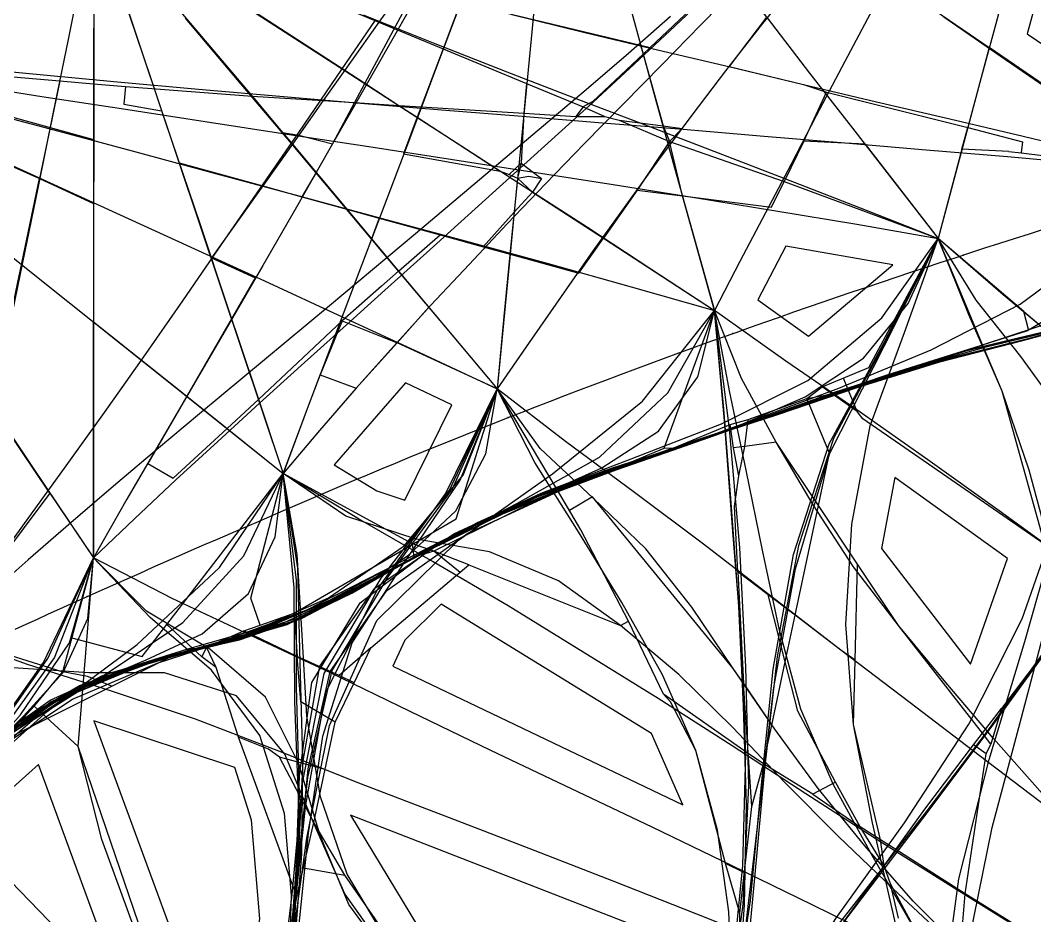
# Model space of a CAD drawing. Header units: metres. Extents: x 465982 to 489928, y 209046 to 231790.
# Drawn here: x 484948 to 486139, y 228713 to 229765 of the extents above; entities that cross this region are included whole.
import ezdxf

# ---------------------------------------------------------------- set-up
doc = ezdxf.new("R2010")
doc.units = ezdxf.units.M
for name, color, linetype in [('ANCHORS_INSIDE', 30, 'CONTINUOUS'), ('GREEN_CORRIDOR_EDGES', 3, 'CONTINUOUS'), ('GREEN_CORRIDOR_PARCELS', 3, 'CONTINUOUS'), ('WOOL_PARCELS', 32, 'CONTINUOUS'), ('WOOL_ROADS_L1', 30, 'CONTINUOUS'), ('WOOL_ROADS_L2', 94, 'CONTINUOUS'), ('WOOL_THREADS', 8, 'CONTINUOUS')]:
    doc.layers.add(name, color=color, linetype=linetype)

msp = doc.modelspace()

# ---------------------------------------------------------------- linework, layer by layer
at = {"layer": 'ANCHORS_INSIDE'}
for p in [(486055.276, 229489.237), (485784.595, 229397.041), (485520.812, 229298.241), (485260.861, 229190.842), (485026.31, 229088.006)]:
    msp.add_point(p, dxfattribs=at)
at = {"layer": 'GREEN_CORRIDOR_EDGES'}
msp.add_lwpolyline([(484941.768, 229049.547), (484954.833, 229055.623), (484967.898, 229061.643), (484980.981, 229067.603), (484994.102, 229073.531), (485007.188, 229079.424), (485020.305, 229085.311), (485033.44, 229091.186), (485046.607, 229097.02), (485059.807, 229102.836), (485073.312, 229108.794), (485088.44, 229115.628), (485103.553, 229122.433), (485118.677, 229129.153), (485133.843, 229135.835), (485148.966, 229142.444), (485164.118, 229149.04), (485179.3, 229155.645), (485194.531, 229162.226), (485209.795, 229168.783), (485224.975, 229175.235), (485240.787, 229182.057), (485257.118, 229189.206), (485273.505, 229196.332), (485289.947, 229203.411), (485306.305, 229210.364), (485322.687, 229217.292), (485339.134, 229224.228), (485355.596, 229231.168), (485372.101, 229238.076), (485388.564, 229244.907), (485405.039, 229251.687), (485421.522, 229258.456), (485437.965, 229265.198), (485454.552, 229271.928), (485471.146, 229278.587), (485487.734, 229285.158), (485504.279, 229291.704), (485520.812, 229298.241), (485537.443, 229304.794), (485554.089, 229311.304), (485570.745, 229317.741), (485587.397, 229324.148), (485603.99, 229330.504), (485620.652, 229336.867), (485637.354, 229343.202), (485654.097, 229349.462), (485670.905, 229355.683), (485687.66, 229361.86), (485704.414, 229368.041), (485721.133, 229374.183), (485737.849, 229380.259), (485754.665, 229386.302), (485771.56, 229392.371), (485788.457, 229398.426), (485805.361, 229404.465), (485822.293, 229410.464), (485839.395, 229416.429), (485856.489, 229422.358), (485873.588, 229428.269), (485890.665, 229434.175), (485907.735, 229440.019), (485924.884, 229445.826), (485942.094, 229451.645), (485959.316, 229457.451), (485976.539, 229463.254), (485993.775, 229469.029), (486011.111, 229474.777), (486028.452, 229480.475), (486045.824, 229486.153), (486063.24, 229491.841), (486080.676, 229497.515), (486098.181, 229503.153), (486115.659, 229508.726), (486133.134, 229514.298), (486150.642, 229519.864)], dxfattribs=at)
at = {"layer": 'GREEN_CORRIDOR_PARCELS'}
for points in [[(486250.979, 229667.33), (486216.38, 230061.03), (486130.364, 229749.068)], [(485873.59, 229394.107), (485972.854, 229477.925), (485847.04, 229499.743), (485813.923, 229436.539)], [(485366.516, 229212.192), (485399.493, 229201.323), (485454.769, 229313.332), (485400.044, 229338.988), (485316.356, 229242.662)]]:
    msp.add_lwpolyline(points, close=True, dxfattribs=at)
at = {"layer": 'WOOL_PARCELS'}
for points in [[(486064.017, 229008.469), (486107.504, 229132.926), (485975, 229227.944), (485959.445, 229144.464)], [(485726.165, 228843.367), (485689.332, 228927.206), (485442.219, 229079.094), (485399.322, 229036.933), (485385.482, 229006.121)], [(485193.329, 228508.942), (485229.22, 228709.508), (485219.144, 228825.299), (485199.672, 228887.24), (485034.173, 228942.175)], [(485070.328, 228614.91), (484969.014, 228890.692), (484912.165, 228839.863), (484925.184, 228765.05)], [(485701.535, 228420.626), (485748.907, 228670.439), (485335.664, 228831.359), (485441.195, 228656.564)]]:
    msp.add_lwpolyline(points, close=True, dxfattribs=at)
at = {"layer": 'WOOL_ROADS_L1'}
for points in [[(485580.674, 230080.888), (485034.972, 229894.516), (485256.588, 229232.801)], [(486078.059, 229383.922), (486207.439, 229426.401), (486215.893, 229439.632)], [(485578.6, 229213.045), (485636.675, 229234.155), (485704.121, 229262.189), (485715.343, 229262.759), (485781.683, 229290.045), (485802.737, 229296.078), (485871.847, 229320.815), (485901.791, 229326.049), (486078.059, 229383.922)], [(486305.115, 228582.427), (486275.35, 228698.351), (486236.793, 228859.117), (486176.936, 229057.684), (486155.856, 229141.292), (486151.273, 229149.377), (486100.96, 229329.147), (486078.059, 229383.922)], [(484777.578, 228736.308), (484816.427, 228794.402), (484859.106, 228844.607), (484865.07, 228853.952), (484892.67, 228885.518), (484926.684, 228918.431), (485127.959, 229019.118), (485150.551, 229026.995), (485166.463, 229028.436), (485210.479, 229047.89), (485229.47, 229054.511), (485218.413, 229086.222), (485256.588, 229232.801)], [(485578.6, 229213.045), (485433.529, 229141.298), (485410.293, 229134.262), (485408.286, 229150.09), (485256.588, 229232.801)], [(486045.025, 226884.986), (485960.945, 227107.175), (485895.075, 227451.213), (485894.209, 227514.569), (485898.891, 227567.93), (485896.005, 227684.608), (485851.752, 228033.888), (485799.633, 228261.404), (485785.652, 228610.49), (485792.572, 228694.643), (485793.088, 228716.105), (485775.981, 228774.444), (485741.162, 228907.332), (485711.42, 228964.492), (485703.202, 228973.355), (485662.198, 229059.09), (485606.294, 229166.532), (485578.6, 229213.045)]]:
    msp.add_lwpolyline(points, dxfattribs=at)
at = {"layer": 'WOOL_ROADS_L2'}
for points in [[(485523.135, 229941.037), (485444.318, 229731.615)], [(485034.972, 229894.516), (485220.14, 229675.806)], [(485163.241, 229813.937), (485180.93, 229841.166), (485369.015, 229762.936)], [(485033.981, 229822.185), (485033.921, 229690.348)], [(485687.68, 229733.156), (485782.367, 229822.665)], [(485782.367, 229822.665), (485824.116, 229768.846), (485780.329, 229710.798)], [(485163.241, 229813.937), (485328.893, 229706.327)], [(485968.383, 229813.554), (486085.824, 229733.121)], [(485410.325, 229799.405), (485352.389, 229691.064)], [(485396.931, 229802.325), (485369.015, 229762.936)], [(485439.578, 229793.029), (485676.378, 229735.884)], [(485369.015, 229762.936), (485328.893, 229706.327)], [(485369.015, 229762.936), (485444.318, 229731.615)], [(485444.318, 229731.615), (485418.66, 229663.439)], [(485444.318, 229731.615), (485542.531, 229690.766)], [(485676.378, 229735.884), (485687.68, 229733.156)], [(485676.378, 229735.884), (485679.334, 229725.268)], [(485687.68, 229733.156), (485679.334, 229725.268)], [(486085.824, 229733.121), (486060.694, 229639.114)], [(486123.521, 229609.139), (486298.078, 229587.753), (486085.824, 229733.121)], [(485679.334, 229725.268), (485620.359, 229669.518), (485609.026, 229663.381)], [(485679.334, 229725.268), (485702.825, 229640.915)], [(484870.489, 229704.45), (484994.166, 229693.779)], [(485328.893, 229706.327), (485303.577, 229670.608)], [(485328.893, 229706.327), (485352.389, 229691.064)], [(485780.329, 229710.798), (485867.653, 229689.725), (485894.947, 229680.536)], [(484773.036, 229667.088), (484784.511, 229693.746), (484982.72, 229639.157)], [(484994.166, 229693.779), (484982.72, 229639.157)], [(484994.166, 229693.779), (485033.921, 229690.348)], [(485033.921, 229690.348), (485033.891, 229625.064)], [(485033.921, 229690.348), (485071.183, 229687.133)], [(485352.389, 229691.064), (485340.229, 229668.325)], [(485352.389, 229691.064), (485392.395, 229665.075)], [(485542.531, 229690.766), (485539.176, 229655.932)], [(485542.531, 229690.766), (485609.026, 229663.381)], [(485071.183, 229687.133), (485069.403, 229666.504), (485113.755, 229658.604)], [(485071.183, 229687.133), (485220.14, 229675.806)], [(485940.044, 229619.401), (485867.953, 229623.013), (485894.947, 229680.536)], [(485894.947, 229680.536), (486060.694, 229639.114)], [(484773.036, 229667.088), (484970.166, 229579.245)], [(485220.14, 229675.806), (485255.702, 229633.323)], [(485220.14, 229675.806), (485303.577, 229670.608)], [(485303.577, 229670.608), (485274.748, 229629.931)], [(485303.577, 229670.608), (485340.229, 229668.325)], [(485340.229, 229668.325), (485314.335, 229619.903)], [(485340.229, 229668.325), (485392.395, 229665.075)], [(485392.395, 229665.075), (485413.995, 229651.044)], [(485392.395, 229665.075), (485418.66, 229663.439)], [(485418.66, 229663.439), (485413.995, 229651.044)], [(485418.66, 229663.439), (485539.176, 229655.932)], [(485539.176, 229655.932), (485535.913, 229597.347)], [(485539.176, 229655.932), (485600.419, 229652.117)], [(485609.026, 229663.381), (485600.419, 229652.117)], [(485609.026, 229663.381), (485634.521, 229651.854)], [(485413.995, 229651.044), (485397.801, 229608.015), (485511.367, 229587.789)], [(485413.995, 229651.044), (485511.367, 229587.789)], [(485600.419, 229652.117), (485634.521, 229651.854)], [(485634.521, 229651.854), (485651.194, 229647.741)], [(485651.194, 229647.741), (485702.825, 229640.915)], [(485651.194, 229647.741), (485710.364, 229622.728)], [(484982.72, 229639.157), (484970.166, 229579.245)], [(484982.72, 229639.157), (485033.891, 229625.064)], [(485255.702, 229633.323), (485267.317, 229619.448)], [(485255.702, 229633.323), (485274.748, 229629.931)], [(485702.825, 229640.915), (485725.367, 229637.934), (485710.364, 229622.728)], [(485702.825, 229640.915), (485710.364, 229622.728)], [(486108.741, 229610.95), (486053.9, 229613.697), (486060.694, 229639.114)], [(486060.694, 229639.114), (486125.124, 229622.222)], [(485033.891, 229625.064), (485033.857, 229549.961)], [(485267.317, 229619.448), (485232.525, 229570.359)], [(485274.748, 229629.931), (485267.317, 229619.448)], [(485267.317, 229619.448), (485295.125, 229586.23)], [(485274.748, 229629.931), (485314.335, 229619.903)], [(485314.335, 229619.903), (485295.125, 229586.23)], [(485672.531, 229565.551), (485725.697, 229558.783), (485710.364, 229622.728)], [(485710.364, 229622.728), (485672.531, 229565.551)], [(485710.364, 229622.728), (485845.215, 229575.78)], [(485867.953, 229623.013), (485845.215, 229575.78)], [(485940.044, 229619.401), (486025.854, 229508.781)], [(486125.124, 229622.222), (486123.521, 229609.139)], [(486053.9, 229613.697), (486025.854, 229508.781)], [(486108.741, 229610.95), (486123.521, 229609.139)], [(485134.28, 229597.416), (485232.525, 229570.359)], [(485535.913, 229597.347), (485522.133, 229583.799)], [(485535.913, 229597.347), (485531.807, 229579.435)], [(485535.913, 229597.347), (485560.094, 229579.121)], [(485295.125, 229586.23), (485278.63, 229557.661)], [(485295.125, 229586.23), (485331.148, 229543.197)], [(485511.367, 229587.789), (485522.133, 229583.799)], [(485522.133, 229583.799), (485531.807, 229579.435)], [(484982.289, 229209.583), (484913.944, 229310.942), (484970.166, 229579.245)], [(484970.166, 229579.245), (485033.857, 229549.961)], [(485531.807, 229579.435), (485527.951, 229539.41)], [(485531.807, 229579.435), (485545.278, 229581.75), (485560.094, 229579.121)], [(485531.807, 229579.435), (485549.281, 229563.16)], [(485560.094, 229579.121), (485549.281, 229563.16)], [(485632.678, 229508.984), (485763.171, 229424.214), (485725.697, 229558.783), (485830.329, 229545.463), (485845.215, 229575.78)], [(485845.215, 229575.78), (486025.854, 229508.781)], [(485232.525, 229570.359), (485172.177, 229485.785)], [(485232.525, 229570.359), (485278.63, 229557.661)], [(485549.281, 229563.16), (485527.951, 229539.41)], [(485549.281, 229563.16), (485632.678, 229508.984)], [(485672.531, 229565.551), (485632.678, 229508.984)], [(485033.857, 229549.961), (485033.793, 229410.706)], [(485278.63, 229557.661), (485331.148, 229543.197)], [(485331.148, 229543.197), (485360.3, 229508.373)], [(485331.148, 229543.197), (485369.438, 229532.652)], [(485527.951, 229539.41), (485491.654, 229498.992)], [(485527.951, 229539.41), (485523.22, 229490.299)], [(485369.438, 229532.652), (485360.3, 229508.373)], [(485369.438, 229532.652), (485440.955, 229512.955)], [(485360.3, 229508.373), (485392.131, 229470.348), (485440.955, 229512.955)], [(485440.955, 229512.955), (485491.654, 229498.992)], [(485523.22, 229490.299), (485603.866, 229468.088), (485632.678, 229508.984)], [(485871.847, 229320.815), (485889.824, 229334.524), (485944.464, 229356.998), (486025.854, 229508.781)], [(486078.059, 229383.922), (486025.854, 229508.781)], [(486126.47, 229422.787), (486025.854, 229508.781)], [(485491.654, 229498.992), (485523.22, 229490.299)], [(485523.22, 229490.299), (485507.969, 229331.971)], [(485172.177, 229485.785), (485223.769, 229462.642), (485143.297, 229323.265)], [(485371.921, 229452.711), (485392.131, 229470.348)], [(485392.131, 229470.348), (485507.969, 229331.971)], [(485371.921, 229452.711), (485325.781, 229412.139)], [(485325.781, 229412.139), (485390.261, 229386.091), (485427.734, 229427.818)], [(485704.121, 229262.189), (485763.171, 229424.214)], [(486132.025, 229401.64), (486126.47, 229422.787), (486189.754, 229369.757)], [(484997.566, 228999.642), (485033.666, 229133.387), (485033.793, 229410.706)], [(485033.793, 229410.706), (485143.297, 229323.265)], [(485325.781, 229412.139), (485227.516, 229319.466)], [(485325.781, 229412.139), (485300.152, 229348.553), (485342.303, 229332.689)], [(485507.969, 229331.971), (485390.261, 229386.091), (485342.303, 229332.689)], [(485190.653, 229285.451), (485256.588, 229232.801), (485300.152, 229348.553)], [(485919.92, 229332.001), (485914.678, 229344.746)], [(485937.406, 229296.796), (485930.825, 229305.489), (485889.824, 229334.524)], [(485143.297, 229323.265), (485097.633, 229244.176), (485127.335, 229227.027), (485190.653, 229285.451)], [(485143.297, 229323.265), (485190.653, 229285.451)], [(485269.478, 229068.549), (485459.785, 229179.419), (485507.969, 229331.971)], [(485578.6, 229213.045), (485507.969, 229331.971)], [(485898.24, 229256.645), (485871.847, 229320.815)], [(485930.825, 229305.489), (485919.92, 229332.001)], [(485227.516, 229319.466), (485190.653, 229285.451)], [(485785.466, 229262.627), (485781.683, 229290.045)], [(485798.676, 229264.45), (485802.737, 229296.078)], [(486151.273, 229149.377), (485937.406, 229296.796)], [(485798.676, 229264.45), (485785.466, 229262.627)], [(485791.688, 229230.037), (485785.466, 229262.627)], [(485791.688, 229230.037), (485798.676, 229264.45)], [(485835.51, 229269.532), (485798.676, 229264.45)], [(485885.195, 229195.03), (485835.51, 229269.532)], [(485885.195, 229195.03), (485898.24, 229256.645)], [(485119.736, 229055.044), (485256.588, 229232.801)], [(485790.628, 229117.153), (485786.704, 229193.889), (485791.688, 229230.037)], [(484982.289, 229209.583), (484857.884, 229043.41)], [(484982.289, 229209.583), (485033.666, 229133.387)], [(485785.126, 229003.68), (485619.745, 229205.103), (485592.865, 229189.127)], [(485857.885, 229066.038), (485885.195, 229195.03)], [(485931.249, 229125.971), (485885.195, 229195.03)], [(485433.529, 229141.298), (485408.286, 229150.09)], [(485474.727, 229125.228), (485433.529, 229141.298)], [(485464.288, 229116.399), (485433.529, 229141.298)], [(485339.778, 228986.733), (485359.324, 229027.627), (485474.727, 229125.228), (485652.693, 229054.145), (485662.198, 229059.09)], [(485928.395, 229013.209), (485931.249, 229125.971)], [(486078.078, 228927.557), (485979.331, 229053.87), (485931.249, 229125.971)], [(485790.628, 229117.153), (485797.347, 228985.737), (485830.559, 228936.976), (485846.341, 229011.517)], [(485826.321, 229090.026), (485790.628, 229117.153)], [(485846.341, 229011.517), (485826.321, 229090.026)], [(485857.885, 229066.038), (485826.321, 229090.026)], [(485229.47, 229054.511), (485269.478, 229068.549), (485273.048, 229017.635)], [(485846.341, 229011.517), (485857.885, 229066.038)], [(485911.676, 229025.157), (485857.885, 229066.038)], [(485008.376, 229039.694), (485090.792, 229017.448), (485119.736, 229055.044)], [(485161.057, 229017.433), (485119.736, 229055.044)], [(485273.048, 229017.635), (485210.479, 229047.89)], [(486176.936, 229057.684), (486100.135, 228956.59), (486087.622, 228914.806)], [(484892.67, 228885.518), (484876.189, 228900.604), (484857.884, 229043.41), (484997.566, 228999.642)], [(485177.785, 229004.763), (485166.463, 229028.436), (485161.057, 229017.433)], [(485359.324, 229027.627), (485322.141, 228995.44), (485273.048, 229017.635)], [(485928.395, 229013.209), (485911.676, 229025.157)], [(485272.506, 228735.824), (485204.002, 228923.002), (485177.785, 229004.763), (485161.057, 229017.433)], [(485317.732, 228940.61), (485277.124, 228964.351), (485273.048, 229017.635)], [(485905.522, 228870.094), (485861.121, 228953.557), (485846.341, 229011.517)], [(485958.039, 228802.255), (485926.487, 228937.846), (485928.395, 229013.209)], [(484963.917, 228959.105), (484997.566, 228999.642)], [(485026.83, 228993.97), (484997.566, 228999.642)], [(485807.127, 228841.284), (485797.347, 228985.737), (485785.126, 229003.68)], [(485055.458, 228982.605), (485026.83, 228993.97)], [(485339.778, 228986.733), (485322.141, 228995.44)], [(485317.732, 228940.61), (485339.778, 228986.733)], [(485801.512, 228904.303), (485703.202, 228973.355)], [(484926.684, 228918.431), (484963.917, 228959.105)], [(485015.58, 228911.813), (484963.917, 228959.105)], [(486078.078, 228927.557), (486100.135, 228956.59)], [(485292.662, 228822.451), (485317.732, 228940.61)], [(485820.899, 228891.351), (485830.559, 228936.976)], [(485239.272, 228908.921), (485204.002, 228923.002)], [(486067.581, 228913.739), (486078.078, 228927.557)], [(486087.622, 228914.806), (486078.078, 228927.557)], [(485192.013, 228369.703), (485124.939, 228592.13), (485015.58, 228911.813)], [(485292.662, 228822.451), (485252.342, 228899.462), (485239.272, 228908.921)], [(485820.899, 228891.351), (485801.512, 228904.303)], [(486010.219, 228838.233), (486067.581, 228913.739)], [(486057.566, 228738.69), (486082.192, 228903.334), (486067.581, 228913.739)], [(486082.192, 228903.334), (486087.622, 228914.806)], [(485305.868, 228884.691), (485252.342, 228899.462)], [(485807.127, 228841.284), (485820.899, 228891.351)], [(485878.564, 228856.05), (485820.899, 228891.351)], [(485905.522, 228870.094), (485878.564, 228856.05), (485934.114, 228817.536)], [(485934.114, 228817.536), (485905.522, 228870.094)], [(485793.088, 228716.105), (485807.127, 228841.284)], [(485976.031, 228790.764), (486010.219, 228838.233)], [(485272.506, 228735.824), (485292.662, 228822.451)], [(485280.291, 228769.282), (485328.789, 228760.718), (485292.662, 228822.451)], [(485962.349, 228771.767), (485934.114, 228817.536)], [(485958.039, 228802.255), (485934.114, 228817.536)], [(485962.349, 228771.767), (485958.039, 228802.255)], [(485976.031, 228790.764), (485958.039, 228802.255)], [(485962.349, 228771.767), (485976.031, 228790.764)], [(486057.566, 228738.69), (485976.031, 228790.764)], [(485798.249, 228763.677), (485775.981, 228774.444)], [(485962.349, 228771.767), (485915.64, 228706.913), (485971.255, 228680.021)], [(485979.475, 228710.141), (485970.079, 228750.516), (485962.349, 228771.767)], [(485698.208, 228318.357), (485648.952, 228397.09), (485445.161, 228605.481), (485396.781, 228663.341), (485328.789, 228760.718)], [(486039.061, 228621.971), (485970.079, 228750.516)], [(486051.185, 228663.642), (486057.566, 228738.69)], [(486201.297, 228552.926), (486238.722, 228626.42), (486057.566, 228738.69)], [(485192.013, 228369.703), (485262.377, 228670.812), (485272.506, 228735.824)]]:
    msp.add_lwpolyline(points, dxfattribs=at)
at = {"layer": 'WOOL_THREADS'}
for points in [[(486149.198, 230179.267), (486105.684, 230133.208), (486062.06, 230086.299), (486017.9, 230039.481), (485973.402, 229992.697), (485928.539, 229945.996), (485883.437, 229899.402), (485837.911, 229852.966), (485792.476, 229806.308), (485746.948, 229759.502), (485701.33, 229712.813), (485655.74, 229666.329), (485610.268, 229619.766), (485564.873, 229572.948), (485519.823, 229525.704), (485474.87, 229478.088), (485430.168, 229430.161), (485385.965, 229381.716), (485342.303, 229332.689), (485299.188, 229283.064), (485256.588, 229232.801)], [(486142.769, 230177.411), (486096.142, 230130.396), (486049.544, 230082.843), (486002.725, 230035.561), (485955.599, 229988.615), (485908.088, 229942.061), (485860.398, 229895.889), (485812.715, 229849.927), (485764.929, 229804.062), (485717.096, 229758.407), (485669.015, 229713.278), (485620.517, 229668.697), (485571.757, 229624.406), (485522.931, 229580.353), (485473.922, 229536.207), (485424.924, 229491.939), (485375.955, 229447.856), (485326.894, 229403.702), (485277.692, 229359.538), (485228.575, 229315.113), (485179.602, 229270.297), (485130.616, 229225.14), (485082.004, 229179.47), (485033.666, 229133.387)], [(486148.267, 230165.804), (486106.509, 230115.451), (486064.815, 230064.504), (486023.003, 230013.537), (485981.302, 229962.468), (485939.743, 229911.262), (485898.449, 229860.013), (485857.411, 229808.635), (485816.62, 229757.177), (485776.299, 229705.507), (485736.521, 229653.52), (485697.502, 229600.994), (485658.999, 229547.95), (485620.867, 229494.48), (485583.006, 229440.665), (485545.3, 229386.522), (485507.969, 229331.971)], [(486167.425, 230157.428), (486134.335, 230102.732), (486101.262, 230047.681), (486068.587, 229992.323), (486036.429, 229936.59), (486004.738, 229880.341), (485973.715, 229823.67), (485943.068, 229766.815), (485912.754, 229709.892), (485882.759, 229652.939), (485853.063, 229596.012), (485823.064, 229539.002), (485793.052, 229481.724), (485763.171, 229424.214)], [(486145.049, 229950.772), (486127.613, 229887.537), (486110.465, 229824.165), (486093.514, 229760.868), (486076.594, 229697.762), (486059.62, 229634.842), (486042.65, 229571.872), (486025.854, 229508.781)], [(485556.891, 229840.258), (485548.857, 229755.181), (485540.748, 229670.414), (485532.448, 229586.061), (485524.005, 229501.606), (485515.848, 229416.937), (485507.969, 229331.971)], [(485647.29, 229842.129), (485670.397, 229758.192), (485693.259, 229674.937), (485716.287, 229591.565), (485739.638, 229508.005), (485763.171, 229424.214)], [(485021.134, 229828.927), (485003.889, 229742.362), (484986.119, 229655.127), (484968.381, 229567.849), (484950.504, 229480.45), (484932.41, 229392.899), (484914.113, 229305.357), (484895.583, 229217.878), (484876.814, 229130.639), (484857.884, 229043.41)], [(485429.347, 229820.964), (485390.037, 229752.013), (485350.713, 229683.215), (485311.428, 229614.466), (485272.056, 229545.649), (485232.525, 229476.875), (485192.768, 229408.145), (485152.794, 229339.559), (485112.871, 229271.052), (485073.081, 229202.338), (485033.666, 229133.387)], [(485034.253, 229819.921), (485034.116, 229722.67), (485033.955, 229624.658), (485033.911, 229526.385), (485033.909, 229427.964), (485033.924, 229329.59), (485033.87, 229231.464), (485033.666, 229133.387)], [(485059.749, 229819.444), (485092.471, 229722.245), (485125.466, 229624.217), (485158.474, 229526.223), (485191.306, 229428.232), (485224.017, 229330.54), (485256.588, 229232.801)], [(485166.343, 229810.801), (485241.196, 229762.533), (485315.928, 229714.199), (485390.532, 229666.084), (485465.339, 229617.911), (485539.805, 229569.933), (485614.093, 229521.809), (485688.574, 229473.19), (485763.171, 229424.214)], [(485464.19, 229782.689), (485434.35, 229704.106), (485404.787, 229625.518), (485375.26, 229547.058), (485345.462, 229468.568), (485315.642, 229390.204), (485286.007, 229311.726), (485256.588, 229232.801)], [(485711.352, 229769.514), (485662.028, 229726.117), (485612.264, 229683.322), (485562.207, 229640.95), (485512.227, 229598.735), (485462.139, 229556.506), (485411.927, 229514.161), (485361.515, 229471.756), (485310.828, 229429.509), (485260.006, 229387.264), (485209.083, 229345.129), (485158.237, 229302.862), (485107.605, 229260.33), (485057.225, 229217.57), (485007.064, 229174.511), (484957.125, 229131.174), (484907.437, 229087.423), (484857.884, 229043.41)], [(485364.493, 229765.259), (485319.519, 229699.28), (485274.362, 229633.354), (485229.046, 229567.47), (485183.737, 229501.522), (485138.196, 229435.623), (485092.402, 229369.814), (485046.161, 229304.303), (484999.393, 229239.054), (484952.357, 229173.936), (484905.127, 229108.778), (484857.884, 229043.41)], [(485141.426, 229767.513), (485202.682, 229694.947), (485263.851, 229622.489), (485324.914, 229549.87), (485385.894, 229477.295), (485446.786, 229404.891), (485507.969, 229331.971)], [(485350.35, 229771.316), (485434.532, 229737.88), (485519.077, 229704.63), (485603.516, 229672.085), (485687.917, 229639.962), (485772.419, 229607.398), (485856.908, 229574.733), (485941.323, 229541.917), (486025.854, 229508.781)], [(485525.095, 229771.693), (485610.791, 229750.653), (485696.306, 229730.318), (485781.762, 229710.186), (485867.653, 229689.725), (485953.572, 229669.298), (486039.65, 229649.058), (486125.705, 229628.723), (486211.867, 229608.298)], [(485824.927, 229767.835), (485874.964, 229702.977), (485925.115, 229638.227), (485975.385, 229573.644), (486025.854, 229508.781)], [(486032.409, 229768.874), (486098.626, 229723.301), (486164.929, 229677.98)], [(484871.451, 229710.807), (484966.702, 229701.538), (485061.95, 229692.689), (485157.25, 229684.09), (485252.48, 229675.713), (485347.542, 229667.796), (485442.501, 229659.979), (485537.23, 229652.261), (485631.796, 229644.698), (485726.371, 229637.133), (485821.481, 229629.026), (485916.578, 229620.873), (486011.912, 229612.848), (486107.29, 229604.814), (486202.691, 229596.402)], [(484876.941, 229690.614), (484972.924, 229675.629), (485068.878, 229660.892), (485165.041, 229646.134), (485261.146, 229631.365), (485357.121, 229616.564), (485453.146, 229601.709), (485548.682, 229587.024), (485644.093, 229572.227), (485739.699, 229556.92), (485835.119, 229541.302), (485930.484, 229525.319), (486025.854, 229508.781)], [(484883.062, 229663.847), (484981.094, 229637.788), (485079.001, 229611.638), (485177.151, 229585.221), (485274.929, 229558.65), (485372.668, 229532.111), (485470.251, 229505.837), (485567.836, 229479.182), (485665.466, 229451.893), (485763.171, 229424.214)], [(484868.256, 229626.102), (484959.917, 229584.561), (485051.415, 229542.769), (485143.033, 229500.812), (485234.451, 229458.779), (485325.724, 229416.835), (485416.702, 229374.757), (485507.969, 229331.971)], [(484890.286, 226907.668), (484984.653, 227010.559), (485080.879, 227111.773), (485171.341, 227218.241), (485251.017, 227332.814), (485319.108, 227454.366), (485377.831, 227580.608), (485428.296, 227710.14), (485478.847, 227839.47), (485538.966, 227964.899), (485600.975, 228089.256), (485661.499, 228214.338), (485717.745, 228340.855), (485772.071, 228467.955), (485832.293, 228592.357), (485905.574, 228709.796), (485986.2, 228822.055), (486062.068, 228938.076), (486124.519, 229062.002), (486170.237, 229192.841), (486207.47, 229326.483), (486254.804, 229456.254), (486298.078, 229587.753)], [(485460.687, 226874.538), (485546.475, 226989.616), (485631.478, 227105.506), (485713.38, 227223.547), (485788.667, 227345.747), (485851.662, 227474.876), (485894.354, 227612.195), (485915.685, 227754.792), (485930.796, 227898.21), (485947.508, 228041.647), (485970.993, 228183.859), (485995.123, 228326.429), (486014.6, 228469.82), (486031.049, 228613.506), (486050.262, 228756.5), (486085.991, 228896.621), (486127.767, 229035.096), (486167.116, 229174.486), (486204.728, 229314.448), (486252.349, 229450.602), (486298.078, 229587.753)], [(485519.046, 226935.492), (485591.921, 227047.162), (485669.718, 227155.68), (485746.488, 227264.69), (485818.684, 227376.949), (485878.856, 227496.028), (485920.468, 227622.862), (485939.816, 227755.339), (485953.432, 227888.634), (485967.104, 228021.845), (485982.78, 228154.77), (486004.306, 228287.137), (486025.528, 228419.693), (486044.71, 228552.629), (486062.637, 228685.381), (486089.494, 228816.856), (486123.976, 228946.104), (486158.068, 229075.274), (486186.477, 229205.524), (486214.907, 229335.744), (486258.01, 229461.055), (486298.078, 229587.753)], [(484877.725, 229534.784), (484972.642, 229459.323), (485067.431, 229383.702), (485162.032, 229308.323), (485256.588, 229232.801)], [(484896.598, 228896.478), (484959.201, 228948.72), (485031.463, 228987.712), (485109.18, 229014.256), (485188.945, 229034.755), (485267.352, 229059.322), (485341.075, 229094.75), (485412.219, 229135.713), (485484.908, 229173.908), (485559.922, 229207.389), (485637.576, 229235.534), (485716.231, 229261.253), (485793.844, 229289.665), (485869.572, 229322.494), (485938.312, 229368.183), (485990.881, 229432.407), (486025.854, 229508.781)], [(484902.875, 226920.801), (484996.644, 227021.149), (485090.779, 227120.889), (485178.482, 227226.404), (485255.582, 227339.796), (485321.684, 227459.827), (485379.166, 227584.214), (485429.045, 227711.691), (485479.113, 227838.967), (485538.276, 227962.522), (485598.978, 228085.144), (485657.704, 228208.659), (485710.994, 228334.269), (485753.293, 228463.564), (485785.301, 228596.074), (485805.393, 228730.91), (485818.549, 228866.894), (485832.038, 229002.765), (485855.972, 229137.277), (485897.873, 229267.513), (485962.894, 229387.257), (486025.854, 229508.781)], [(484997.485, 227922.633), (485057.417, 228019.831), (485109.592, 228121.348), (485155.69, 228225.827), (485193.177, 228333.543), (485222.47, 228443.712), (485246.439, 228555.185), (485265.528, 228667.71), (485274.482, 228781.395), (485280.008, 228894.892), (485299.564, 229006.25), (485364.117, 229097.897), (485457.01, 229161.915), (485559.453, 229209.453), (485665.407, 229249.965), (485771.49, 229291.094), (485872.973, 229341.942), (485959.851, 229415.303), (486025.854, 229508.781)], [(485036.584, 227986.977), (485091.609, 228090.68), (485140.758, 228197.543), (485183.692, 228306.911), (485214.781, 228420.134), (485239.946, 228535.183), (485261.294, 228651.268), (485274.505, 228768.511), (485285.791, 228885.662), (485311.736, 228999.877), (485378.145, 229095.248), (485473.551, 229162.386), (485579.59, 229211.59), (485689.519, 229252.571), (485799.689, 229292.041), (485909.42, 229333.01), (486017.781, 229377.866), (486122.27, 229431.416), (486216.837, 229501.788)], [(485157.544, 226854.641), (485161.688, 226994.954), (485184.948, 227133.465), (485231.702, 227265.646), (485290.567, 227393.035), (485349.456, 227520.437), (485404.324, 227649.741), (485454.198, 227781.131), (485509.55, 227910.446), (485572.914, 228036.271), (485635.787, 228162.451), (485693.581, 228291.235), (485739.4, 228424.517), (485775.398, 228561.125), (485799.816, 228700.296), (485816.375, 228840.861), (485832.906, 228981.273), (485858.41, 229120.585), (485898.851, 229256.527), (485962.609, 229382.21), (486025.854, 229508.781)], [(485495.288, 226866.02), (485557.237, 226983.635), (485629.38, 227095.631), (485703.176, 227206.501), (485773.125, 227319.682), (485833.374, 227438.389), (485873.476, 227565.341), (485888.423, 227697.893), (485887.38, 227831.183), (485873.991, 227963.837), (485849.714, 228094.877), (485818.659, 228224.331), (485792.657, 228355.06), (485788.857, 228488.175), (485797.687, 228621.008), (485810.311, 228753.406), (485822.377, 228885.667), (485837.234, 229017.453), (485862.335, 229147.843), (485903.5, 229273.962), (485965.64, 229390.47), (486025.854, 229508.781)], [(486136.878, 226951.497), (486132.973, 227069.313), (486127.436, 227187.096), (486118.037, 227304.748), (486102.062, 227421.732), (486079.66, 227537.686), (486061.536, 227653.951), (486047.24, 227770.625), (486028.947, 227887.152), (486010.554, 228003.506), (485999.433, 228120.488), (485999.924, 228238.325), (486002.802, 228356.204), (486002.172, 228474.13), (485994.783, 228591.747), (485974.881, 228707.608), (485948.669, 228822.062), (485926.487, 228937.846), (485917.382, 229055.283), (485924.606, 229172.897), (485946.165, 229288.599), (485986.228, 229398.297), (486025.854, 229508.781)], [(486179.828, 229378.076), (486102.47, 229442.561), (486025.854, 229508.781)], [(486172.482, 229301.799), (486122.845, 229370.172), (486070.709, 229436.393), (486025.854, 229508.781)], [(486158.123, 229142.069), (486132.674, 229236.505), (486100.96, 229329.147), (486062.419, 229418.181), (486025.854, 229508.781)], [(484944.541, 228940.628), (485017.459, 228983.54), (485097.216, 229011.897), (485180.038, 229031.659), (485261.329, 229055.391), (485337.33, 229091.926), (485410.289, 229134.755), (485484.676, 229175.094), (485561.843, 229209.932), (485642.038, 229238.805), (485723.476, 229265.117), (485804.317, 229292.436), (485884.802, 229321.031), (485966.1, 229348.325), (486048.065, 229374.208), (486130.221, 229400.277), (486204.413, 229443.952)], [(484245.733, 228465.822), (484345.503, 228493.17), (484445.537, 228519.97), (484544.33, 228550.252), (484637.014, 228594.911), (484713.491, 228663.11), (484777.092, 228743.491), (484836.491, 228826.453), (484902.849, 228903.477), (484984.052, 228964.923), (485077.799, 229005.341), (485176.812, 229032.37), (485274.243, 229063.048), (485365.648, 229108.751), (485455.228, 229158.668), (485547.675, 229202.858), (485643.628, 229239.113), (485741.505, 229271.116), (485839.572, 229303.026), (485937.24, 229336.489), (486035.843, 229367.061), (486136.236, 229392.03), (486236.283, 229418.577)], [(484305.99, 228483.451), (484382.766, 228504.597), (484459.496, 228525.591), (484535.877, 228548.033), (484609.24, 228577.609), (484673.94, 228622.048), (484727.976, 228678.52), (484775.377, 228740.454), (484819.824, 228803.855), (484866.287, 228865.706), (484919.713, 228921.619), (484982.896, 228966.465), (485053.718, 228998.45), (485128.786, 229020.053), (485205.197, 229037.125), (485278.878, 229062.653), (485348.225, 229098.948), (485416.5, 229137.928), (485486.682, 229173.886), (485558.521, 229206.673), (485630.833, 229239.276), (485697.355, 229282.224), (485743.715, 229346.253), (485763.171, 229424.214)], [(484317.609, 228485.644), (484423.549, 228514.352), (484528.655, 228546.273), (484629.052, 228590.102), (484712.029, 228660.875), (484779.638, 228746.595), (484842.905, 228835.164), (484915.721, 228915.738), (485006.091, 228975.848), (485107.77, 229014.447), (485212.823, 229043.4), (485313.896, 229084.244), (485410.769, 229134.628), (485508.742, 229182.947), (485610.536, 229223.985), (485714.223, 229260.186), (485817.745, 229296.325), (485921.482, 229332.37), (486026.229, 229364.986), (486132.844, 229391.407), (486238.937, 229419.712)], [(484807.392, 226849.624), (484872.878, 226967.396), (484917.639, 227094.524), (484938.519, 227227.963), (484948.667, 227362.653), (484958.726, 227497.442), (484974.319, 227631.906), (484996.772, 227765.443), (485031.651, 227896.1), (485077.247, 228023.444), (485127.539, 228149.076), (485176.417, 228275.222), (485212.511, 228405.234), (485241.165, 228537.297), (485265.853, 228670.457), (485284.346, 228804.387), (485311.012, 228936.635), (485366.371, 229059.871), (485462.589, 229154.441), (485572.974, 229232.24), (485678.509, 229317.494), (485763.171, 229424.214)], [(485011.942, 227928.699), (485066.094, 228025.235), (485114.746, 228124.748), (485158.626, 228226.529), (485194.542, 228331.267), (485222.608, 228438.241), (485245.652, 228546.514), (485263.765, 228655.97), (485271.901, 228766.741), (485275.612, 228877.517), (485290.28, 228987.064), (485346.989, 229080.593), (485434.122, 229147.143), (485531.983, 229197.869), (485627.985, 229251.909), (485708.515, 229327.194), (485763.171, 229424.214)], [(485155.37, 226900.865), (485165.869, 227039.565), (485199.203, 227174.576), (485250.207, 227303.863), (485308.173, 227430.278), (485364.454, 227557.452), (485417.025, 227686.112), (485468.304, 227815.105), (485528, 227940.65), (485589.069, 228065.56), (485648.004, 228191.871), (485701.6, 228320.514), (485744.782, 228452.77), (485778.027, 228588.206), (485796.995, 228726.416), (485803.387, 228865.974), (485799.992, 229005.602), (485793.022, 229145.444), (485780.849, 229285.133), (485763.171, 229424.214)], [(485165.423, 226919.454), (485178.402, 227050.12), (485209.591, 227177.555), (485255.169, 227300.487), (485307.867, 227420.592), (485360.202, 227540.926), (485410.217, 227662.209), (485456.833, 227784.808), (485508.318, 227905.689), (485566.327, 228023.74), (485623.842, 228142.04), (485677.892, 228262.209), (485723.371, 228385.598), (485759.072, 228512.256), (485783.56, 228641.392), (485796.537, 228772.161), (485800.062, 228903.302), (485795.446, 229034.103), (485784.584, 229164.616), (485774.839, 229294.447), (485763.171, 229424.214)], [(486180.72, 229128.524), (486097.404, 229188.724), (486013.715, 229248.736), (485930.287, 229307.204), (485846.894, 229364.674), (485763.171, 229424.214)], [(486148.449, 228856.363), (486091.049, 228921.111), (486035.017, 228987.099), (485979.331, 229053.87), (485926.328, 229122.801), (485879.115, 229195.64), (485835.51, 229269.532), (485794.746, 229344.093), (485763.171, 229424.214)], [(486166.371, 228356.216), (486127.092, 228444.269), (486087.312, 228532.056), (486043.782, 228617.645), (485996.033, 228700.701), (485948.534, 228783.76), (485902.475, 228867.838), (485864.449, 228955.911), (485839.453, 229048.615), (485819.588, 229142.51), (485800.259, 229236.66), (485780.937, 229329.789), (485763.171, 229424.214)], [(486051.496, 226890.21), (486003.671, 226997.556), (485960.945, 227107.175), (485926.612, 227219.681), (485901.797, 227334.588), (485895.075, 227451.213), (485898.097, 227567.919), (485896.154, 227685.123), (485887.959, 227802.265), (485872.955, 227918.725), (485851.308, 228034.236), (485822.104, 228147.652), (485793.002, 228261.054), (485778.065, 228376.69), (485780.904, 228493.36), (485790.371, 228609.71), (485798.25, 228726.042), (485800.64, 228842.812), (485797.426, 228959.573), (485791.826, 229076.431), (485783.139, 229193.188), (485774.047, 229308.549), (485763.171, 229424.214)], [(484295.448, 228479.913), (484391.951, 228506.1), (484488.242, 228532.753), (484582.753, 228565.027), (484666.872, 228616.403), (484735.33, 228686.856), (484794.053, 228765.91), (484852.513, 228845.281), (484920.85, 228916.48), (485003.378, 228970.998), (485094.949, 229009.135), (485190.31, 229037.738), (485283.699, 229072.058), (485372.389, 229117.533), (485461.12, 229163.097), (485552.144, 229203.977), (485645.743, 229238.846), (485741.004, 229270.423), (485836.515, 229301.703), (485931.778, 229334.084), (486027.889, 229363.9), (486125.552, 229388.771), (486222.774, 229415.08)], [(484302.375, 228481.455), (484411.327, 228511.665), (484519.423, 228545.042), (484623.061, 228589.86), (484709.591, 228661.224), (484780.36, 228748.27), (484846.887, 228838.189), (484923.754, 228919.385), (485017.987, 228979.767), (485123.01, 229018.519), (485230.942, 229049.139), (485333.615, 229092.757), (485432.246, 229145.36), (485533.135, 229194.398), (485637.242, 229236.055), (485743.491, 229272.352), (485850.151, 229308.212), (485956.577, 229344.974), (486064.217, 229378.578), (486173.912, 229404.961)], [(484280.343, 228475.542), (484383.853, 228503.43), (484487.125, 228531.937), (484588.086, 228567.491), (484676.821, 228625.129), (484747.781, 228703.117), (484810.014, 228788.4), (484873.657, 228872.49), (484950.69, 228944.446), (485043.408, 228994.899), (485144.371, 229026.824), (485246.678, 229055.682), (485343.836, 229098.134), (485437.724, 229148.332), (485534.22, 229194.457), (485633.589, 229233.987), (485734.803, 229268.473), (485836.239, 229301.966), (485937.357, 229336.736), (486039.498, 229368.395), (486143.588, 229393.977)], [(484309.182, 228483.899), (484402.091, 228509.394), (484494.637, 228535.696), (484585.519, 228567.548), (484666.513, 228617.356), (484733.017, 228684.866), (484790.211, 228760.653), (484846.309, 228837.317), (484910.285, 228907.448), (484987.145, 228963.57), (485074.484, 229002.252), (485166.493, 229029.126), (485257.713, 229057.547), (485344.131, 229097.635), (485428.328, 229143.096), (485514.544, 229185.077), (485603.975, 229221.516), (485694.642, 229254.552), (485785.624, 229286.104), (485876.601, 229317.228), (485967.68, 229348.497), (486059.903, 229377.008), (486153.794, 229399.548)], [(484317.925, 228486.565), (484407.352, 228511.355), (484496.553, 228537.101), (484584.187, 228567.97), (484662.659, 228615.334), (484727.612, 228679.483), (484783.257, 228751.711), (484836.453, 228825.647), (484895.196, 228894.752), (484965.553, 228952.279), (485047.153, 228993.806), (485134.582, 229021.817), (485223.39, 229046.404), (485308.299, 229082.063), (485389.298, 229125.964), (485471.442, 229167.347), (485555.391, 229205.154), (485641.805, 229237.605), (485729.543, 229267.264), (485816.989, 229297.141), (485904.258, 229328.026), (485992.623, 229356.454), (486082.408, 229381.525), (486173.343, 229403.455)], [(484890.263, 229346.98), (484962.132, 229240.143), (485033.666, 229133.387)], [(484339.433, 228492.868), (484413.052, 228513.024), (484486.837, 228533.188), (484560.059, 228555.181), (484628.363, 228587.376), (484687.056, 228633.997), (484736.801, 228690.277), (484782.032, 228750.463), (484825.903, 228811.409), (484872.569, 228869.942), (484925.75, 228922.439), (484987.422, 228965.057), (485055.924, 228996.467), (485128.394, 229018.797), (485202.224, 229036.701), (485273.767, 229060.804), (485341.153, 229094.763), (485404.07, 229136.945), (485459.211, 229188.608), (485494.493, 229255.71), (485507.969, 229331.971)], [(484613.454, 227905.121), (484621.365, 228014.275), (484628.14, 228123.533), (484634.988, 228232.77), (484642.76, 228341.93), (484653.228, 228450.661), (484671.998, 228558.214), (484717.318, 228656.579), (484777.513, 228746.638), (484843.54, 228831.977), (484919.287, 228908.35), (485009.077, 228967.682), (485108.434, 229009.646), (485211.142, 229043.018), (485309.868, 229086.64), (485398.76, 229147.784), (485467.871, 229230.458), (485507.969, 229331.971)], [(484679.507, 226858.571), (484710.631, 226986.195), (484756.67, 227109.597), (484810.161, 227230.047), (484864.248, 227350.261), (484909.782, 227473.727), (484944.383, 227600.782), (484974.391, 227729.246), (485009.855, 227856.226), (485054.377, 227980.385), (485105.534, 228102.023), (485155.99, 228224.166), (485197.565, 228349.423), (485227.815, 228477.657), (485251.036, 228607.415), (485267.282, 228738.106), (485279.139, 228869.027), (485304.565, 228997.809), (485371.681, 229109.824), (485452.078, 229212.891), (485507.969, 229331.971)], [(484816.146, 226844.803), (484874.195, 226969.888), (484915.545, 227101.553), (484936.861, 227238.239), (484949.048, 227375.968), (484961.763, 227513.489), (484980.056, 227650.11), (485004.874, 227785.487), (485041.223, 227917.988), (485087.611, 228047.01), (485137.143, 228174.782), (485185.229, 228303.083), (485220.637, 228435.33), (485247.948, 228569.515), (485268.817, 228705.025), (485282.844, 228841.209), (485306.715, 228975.899), (485368.118, 229097.521), (485447.182, 229208.795), (485507.969, 229331.971)], [(485166.323, 226849.115), (485174.992, 226979.143), (485194.71, 227108.125), (485231.83, 227232.889), (485278.921, 227354.094), (485326.631, 227474.95), (485366.903, 227598.207), (485390.808, 227725.51), (485387.268, 227855.002), (485360.414, 227982.21), (485323.75, 228107.168), (485286.261, 228232.173), (485258.466, 228359.411), (485250.894, 228488.866), (485258.42, 228618.199), (485270.929, 228747.008), (485285.358, 228875.37), (485314.184, 229001.115), (485379.761, 229111.338), (485455.58, 229214.419), (485507.969, 229331.971)], [(485468.732, 226870.286), (485490.451, 226983.417), (485495.053, 227098.843), (485484.441, 227214.539), (485470.084, 227329.917), (485455.609, 227445.307), (485438.479, 227560.317), (485427.377, 227675.811), (485414.934, 227790.962), (485391.792, 227904.65), (485357.322, 228015.735), (485319.273, 228125.638), (485283.299, 228236.23), (485258.811, 228349.563), (485252.302, 228465.112), (485260.742, 228580.545), (485274.537, 228695.252), (485286.213, 228809.915), (485303.167, 228923.85), (485337.713, 229033.864), (485400.274, 229130.081), (485464.357, 229224.921), (485507.969, 229331.971)], [(486155.408, 228839.395), (486074.204, 228901.261), (485993.114, 228963.261), (485911.676, 229025.157), (485830.968, 229087.394), (485750.318, 229149.612), (485669.061, 229210.458), (485588.342, 229270.209), (485507.969, 229331.971)], [(486194.032, 228561.386), (486124.475, 228613.584), (486057.806, 228669.106), (485996.64, 228730.296), (485939.75, 228795.249), (485884.983, 228862.475), (485833.978, 228932.353), (485785.126, 229003.68), (485736.444, 229075.532), (485682.572, 229144.059), (485620.802, 229203.785), (485558.354, 229261.792), (485507.969, 229331.971)], [(486195.136, 227784.025), (486131.564, 227856.77), (486067.584, 227929.989), (486006.287, 228005.149), (485946.893, 228081.449), (485891.028, 228160.144), (485841.85, 228243.461), (485804.122, 228332.555), (485787.497, 228427.807), (485784.086, 228524.441), (485784.392, 228621.164), (485779.919, 228717.647), (485766.537, 228813.683), (485741.162, 228907.332), (485702.089, 228996.269), (485654.269, 229081.014), (485603.399, 229164.154), (485552.332, 229245.555), (485507.969, 229331.971)], [(484280.975, 228476.627), (484351.248, 228496.285), (484421.614, 228515.685), (484492.097, 228535.267), (484562.119, 228556.595), (484627.474, 228587.433), (484684.034, 228631.45), (484732.182, 228684.455), (484775.657, 228741.469), (484817.085, 228799.357), (484860.057, 228856.057), (484909.107, 228907.691), (484965.702, 228951.326), (485029.138, 228985.651), (485095.633, 229013.537), (485161.273, 229044.224), (485215.797, 229091.721), (485247.08, 229158.171), (485256.588, 229232.801)], [(484611.65, 226833.498), (484592.346, 226964.183), (484571.111, 227094.736), (484556.252, 227226.103), (484558.488, 227357.814), (484571.859, 227488.754), (484587.46, 227619.444), (484599.911, 227750.691), (484611.828, 227881.887), (484621.289, 228013.132), (484629.394, 228144.457), (484637.863, 228275.935), (484649.376, 228407.246), (484670.776, 228537.353), (484723.263, 228657.267), (484796.753, 228765.605), (484881.65, 228865.51), (484979.462, 228952.964), (485084.916, 229031.843), (485181.708, 229122.183), (485256.588, 229232.801)], [(484620.983, 228001.289), (484626.968, 228106.92), (484632.314, 228212.705), (484637.303, 228318.375), (484643.162, 228424.016), (484655.196, 228528.999), (484693.576, 228625.985), (484750.75, 228713.148), (484814.176, 228795.793), (484882.78, 228874.361), (484961.996, 228942.794), (485050.932, 228999.029), (485138.732, 229057.433), (485210.18, 229135.844), (485256.588, 229232.801)], [(484713.854, 226890.314), (484752.741, 227020.347), (484796.975, 227148.753), (484844.813, 227275.815), (484888.986, 227404.111), (484925.87, 227534.491), (484958.871, 227665.855), (484993.377, 227796.616), (485035.663, 227924.981), (485084.603, 228050.686), (485136.268, 228175.277), (485185.777, 228300.707), (485221.548, 228430.553), (485249.561, 228562.417), (485269.982, 228695.749), (485275.17, 228830.227), (485270.267, 228964.648), (485269.508, 229098.302), (485256.588, 229232.801)], [(484953.26, 226868.421), (484959.375, 226995.407), (484967.866, 227122.355), (484965.587, 227249.859), (484961.613, 227377.244), (484963.325, 227504.404), (484973.704, 227631.179), (484992.59, 227756.934), (485024.012, 227880.046), (485066.184, 227999.868), (485113.854, 228117.746), (485161.728, 228235.619), (485200.842, 228356.366), (485230.592, 228479.368), (485255.074, 228603.528), (485271.472, 228728.913), (485275.812, 228855.17), (485272.154, 228981.473), (485272.149, 229106.802), (485256.588, 229232.801)], [(485441.44, 226900.631), (485438.562, 227013.719), (485417.647, 227125.706), (485393.525, 227237.055), (485374.559, 227349.235), (485374.686, 227462.488), (485391.381, 227574.288), (485409.199, 227685.681), (485412.119, 227798.282), (485392.803, 227909.596), (485355.307, 228016.646), (485311.131, 228121.19), (485269.235, 228226.64), (485244.535, 228336.892), (485241.106, 228449.632), (485253.186, 228561.731), (485269.735, 228673.344), (485278.409, 228785.663), (485279.792, 228897.959), (485276.464, 229010), (485273.627, 229121.22), (485256.588, 229232.801)], [(486221.492, 228636.573), (486132.755, 228690.668), (486044.61, 228745.349), (485957.423, 228800.424), (485870.538, 228856.368), (485784.103, 228912.672), (485696.997, 228968.172), (485609.05, 229022.867), (485520.725, 229077.156), (485432.694, 229128.709), (485344.879, 229179.168), (485256.588, 229232.801)], [(486175.848, 228572.601), (486105.405, 228626.761), (486037.553, 228684.291), (485972.812, 228745.189), (485908.487, 228806.598), (485845.84, 228869.682), (485784.79, 228934.134), (485721.164, 228996.509), (485652.693, 229054.145), (485580.105, 229106.468), (485498.844, 229140.667), (485412.913, 229155.355), (485330.139, 229182.636), (485256.588, 229232.801)], [(485875.04, 227968.679), (485841.691, 228059.907), (485799.942, 228147.458), (485751.253, 228231.548), (485700.185, 228313.527), (485642.515, 228391.035), (485577.709, 228463.451), (485511.232, 228534.331), (485444.954, 228605.41), (485381.52, 228679.064), (485331.555, 228761.822), (485300.452, 228852.848), (485284.139, 228947.687), (485278.657, 229042.813), (485273.08, 229137.462), (485256.588, 229232.801)], [(484296.741, 228481.045), (484364.239, 228500.058), (484432.047, 228519.157), (484499.748, 228538.692), (484567.066, 228560.216), (484629.545, 228590.64), (484683.892, 228633.275), (484730.719, 228684.063), (484773.405, 228738.412), (484814.355, 228793.414), (484856.274, 228847.721), (484902.238, 228898.942), (484951.476, 228947.369), (484997.956, 228998.737), (485026.901, 229062.101), (485033.666, 229133.387)], [(484304.356, 226953.535), (484365.765, 227036.966), (484422.291, 227123.716), (484473.344, 227213.687), (484514.6, 227308.328), (484545.48, 227406.985), (484568.563, 227507.684), (484584.741, 227609.623), (484595.676, 227712.562), (484605.704, 227815.61), (484614.397, 227918.662), (484621.584, 228021.638), (484627.777, 228124.446), (484633.227, 228227.304), (484638.247, 228330.177), (484644.278, 228432.973), (484657.004, 228535.119), (484696.416, 228628.995), (484752.77, 228713.77), (484815.011, 228794.344), (484880.231, 228872.67), (484948.033, 228949.165), (485005.744, 229033.687), (485033.666, 229133.387)], [(484478.97, 226919.637), (484485.608, 227049.127), (484503.052, 227177.288), (484527.339, 227304.194), (484553.104, 227430.942), (484574.791, 227558.501), (484590.795, 227687.223), (484603.827, 227816.455), (484614.949, 227945.772), (484624.865, 228075.078), (484634.803, 228204.385), (484646.957, 228333.634), (484664.971, 228462.143), (484695.412, 228588.064), (484753.832, 228702.714), (484827.256, 228808.439), (484905.936, 228909.955), (484979.911, 229015.175), (485033.666, 229133.387)], [(484614.028, 226843.681), (484593.084, 226969.389), (484570.649, 227094.915), (484555.197, 227221.408), (484556.987, 227348.355), (484569.737, 227474.66), (484584.518, 227600.909), (484597.037, 227727.624), (484608.637, 227854.533), (484618.298, 227981.718), (484626.161, 228108.993), (484633.215, 228236.375), (484641.014, 228363.699), (484654.921, 228490.373), (484694.621, 228610.09), (484759.433, 228717.726), (484834.903, 228818.052), (484914.558, 228914.666), (484988.059, 229015.931), (485033.666, 229133.387)], [(484598.527, 226949.255), (484575.746, 227082.602), (484559.212, 227216.985), (484560.066, 227352.115), (484572.626, 227486.452), (484587.965, 227620.469), (484600.364, 227755.078), (484612.418, 227889.705), (484622.229, 228024.299), (484631.027, 228158.817), (484640.889, 228293.46), (484655.043, 228427.841), (484681.387, 228560.245), (484740.692, 228680.856), (484816.431, 228792.176), (484897.201, 228900.032), (484974.838, 229010.487), (485033.666, 229133.387)], [(485090.99, 226945.924), (485059.873, 227054.691), (485030.365, 227163.953), (485003.42, 227274.138), (484984.398, 227385.733), (484975.783, 227498.358), (484978.43, 227611.358), (484990.916, 227723.952), (485014.064, 227834.736), (485046.554, 227943.122), (485084.126, 228049.575), (485123.138, 228155.496), (485157.514, 228263.045), (485174.743, 228374.441), (485163.799, 228486.309), (485124.939, 228592.13), (485082.339, 228696.64), (485043.415, 228802.593), (485015.58, 228911.813), (485024.67, 229022.031), (485033.666, 229133.387)], [(486157.345, 228586.105), (486064.249, 228633.25), (485971.255, 228680.021), (485877.885, 228726.077), (485784.117, 228771.793), (485689.84, 228816.947), (485595.099, 228861.989), (485500.427, 228907.326), (485405.868, 228952.997), (485312.306, 228998.556), (485219.404, 229042.059), (485126.264, 229085.887), (485033.666, 229133.387)], [(486182.554, 227815.899), (486121.632, 227880.32), (486059.75, 227944.785), (486000.296, 228011.264), (485940.833, 228077.402), (485881.247, 228143.198), (485822.812, 228210.348), (485766.077, 228279.029), (485709.976, 228347.605), (485648.254, 228411.428), (485582.16, 228471.774), (485515.734, 228531.746), (485449.876, 228592.277), (485386.284, 228655.003), (485333.579, 228726.184), (485299.856, 228807.486), (485274.846, 228891.554), (485235.752, 228969.742), (485170.338, 229026.305), (485095.856, 229070.811), (485033.666, 229133.387)], [(485369.429, 227980.568), (485334.634, 228071.81), (485300.165, 228163.356), (485268.331, 228255.806), (485250.461, 228351.164), (485246.333, 228447.805), (485252.885, 228544.189), (485263.034, 228640.45), (485266.432, 228737.04), (485258.079, 228833.017), (485229.22, 228924.82), (485172.19, 229001.408), (485100.278, 229063.593), (485033.666, 229133.387)], [(486229.259, 228513.183), (486132.556, 228555.099), (486035.591, 228596.49), (485938.162, 228636.964), (485840.134, 228676.084), (485742.342, 228714.987), (485643.97, 228753.647), (485545.521, 228791.983), (485447.005, 228829.979), (485348.468, 228867.842), (485251.501, 228906.397), (485153.524, 228944.133), (485054.722, 228976.929), (484956.305, 229008.157), (484857.884, 229043.41)], [(486182.754, 227815.628), (486121.345, 227880.573), (486058.929, 227945.514), (485999.054, 228012.578), (485939.204, 228079.355), (485879.275, 228145.897), (485820.552, 228213.937), (485763.452, 228283.525), (485707.052, 228353.18), (485644.936, 228417.923), (485578.292, 228479.066), (485511.225, 228539.848), (485444.873, 228601.451), (485381.152, 228665.731), (485328.836, 228738.806), (485293.095, 228820.731), (485258.423, 228902.814), (485201.805, 228971.489), (485117.184, 228998.536), (485028.393, 228998.599), (484939.563, 229004.33), (484857.884, 229043.41)], [(484884.699, 226908.453), (484968.928, 227000.536), (485054.872, 227091.24), (485138.456, 227184.334), (485214.524, 227283.576), (485281.099, 227389.529), (485338.779, 227500.587), (485389.975, 227614.71), (485435.008, 227731.072), (485481.135, 227846.912), (485534.948, 227959.701), (485589.75, 228071.884), (485644.289, 228184.486), (485696.667, 228298.105), (485745.537, 228413.012), (485798.486, 228526.365), (485861.432, 228634.59), (485937.045, 228734.504), (486012.841, 228834.059), (486088.329, 228934.099), (486161.862, 229035.641)], [(484851.44, 226863.413), (484932.97, 226953.862), (485016.595, 227042.565), (485101.006, 227130.412), (485178.599, 227224.116), (485246.928, 227324.642), (485307.215, 227430.064), (485359.673, 227539.576), (485406.348, 227651.626), (485447.807, 227765.748), (485493.301, 227878.601), (485546.846, 227988.392), (485601.289, 228097.512), (485653.971, 228207.355), (485703.97, 228318.069), (485751.055, 228429.766), (485802.179, 228540.015), (485863.485, 228644.957), (485938.516, 228740.613), (486013.064, 228836.299), (486086.308, 228933.142), (486156.577, 229032.314)]]:
    msp.add_lwpolyline(points, dxfattribs=at)

doc.saveas('drawing.dxf')
